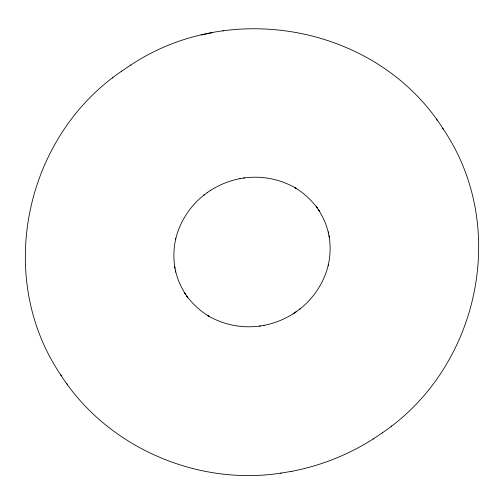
<?xml version="1.0" encoding="UTF-8"?>
<svg xmlns="http://www.w3.org/2000/svg" width="504" height="504" viewBox="0 0 504 504"><rect width="100%" height="100%" fill="white"/><g stroke="black" fill="none" stroke-linecap="round" stroke-linejoin="round"><path stroke-width="0.76" d="M121.684 71.159C24.438 137.025 -5.664 278.158 61.4 375.864M382.316 432.841C479.562 366.975 509.664 225.842 442.6 128.136M207.522 192.402L203.969 195.035L204.372 194.752C190.027 205.941 179.556 222.05 175.487 239.803L175.827 238.354C173.571 248.201 173.275 258.483 175.014 268.43M130.549 65.205L130.807 65.016C231.676 -1.852 378.737 26.139 443.602 129.616M296.806 311.365L293.215 313.79L300.031 308.965L299.628 309.248C313.973 298.059 324.444 281.95 328.514 264.197L328.173 265.646C330.429 255.799 330.725 245.517 328.986 235.57M291.451 471.372C320.431 465.872 348.314 454.822 373.193 438.984L373.451 438.795M112.461 78.007L112.865 77.723M391.136 426.277L391.539 425.993M121.351 71.392L130.807 65.016M207.194 192.635L210.785 190.21L210.527 190.392C218.459 185.352 227.209 181.629 236.344 179.418L240.276 178.573M373.193 438.984L382.649 432.608M293.473 313.608C285.541 318.648 276.791 322.371 267.656 324.582L263.724 325.426M212.549 32.628L201.411 35.009M223.014 30.908L223.48 30.82M60.398 374.384C106.205 446.689 196.251 486.058 280.52 473.18L280.986 473.092M239.891 178.649L244.245 177.918L243.772 178.007C261.784 175.442 280.652 179.078 296.27 188.464L295.004 187.702C303.66 192.906 311.27 199.823 317.237 207.982L316.241 206.514L319.378 211.082L318.377 209.601C323.152 216.934 326.624 225.099 328.595 233.629M264.109 325.351L259.755 326.082L260.228 325.994C242.216 328.558 223.348 324.923 207.73 315.536L208.996 316.298C200.34 311.094 192.73 304.177 186.763 296.018L187.759 297.486L184.621 292.918L185.623 294.399C180.848 287.066 177.377 278.901 175.405 270.371M280.52 473.18L291.835 471.303M436.451 119.24L437.447 120.702M66.553 383.298L67.549 384.76M328.236 231.871L329.339 237.308M174.661 266.692L175.764 272.128"/></g></svg>
